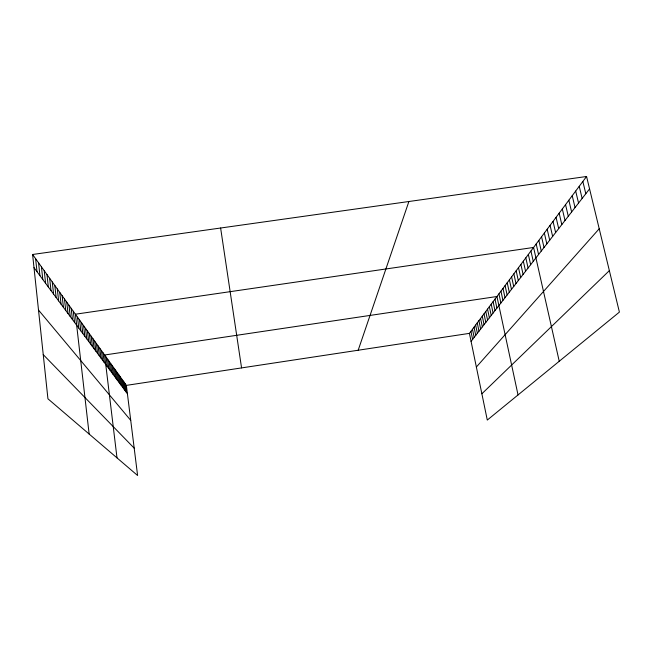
<?xml version="1.0" encoding="UTF-8"?>
<svg xmlns="http://www.w3.org/2000/svg" width="652" height="652" viewBox="0 0 652 652"><rect width="100%" height="100%" fill="white"/><g stroke="black" fill="none" stroke-linecap="round" stroke-linejoin="round"><path stroke-width="0.98" d="M358.184 350.23L408.894 201.509M469.424 333.368L586.564 176.496L619.4 312.104L487.288 420.067L469.424 333.368L126.366 385.373L32.6 254.484L586.564 176.496M471.07 341.379L589.563 188.893M476.359 367.027L599.221 228.754M481.869 393.784L609.359 270.637M43.244 354.639L134.198 448.168M38.501 310.05L130.726 420.361M34.002 267.654L127.409 393.702M582.847 181.468L585.806 193.725M579.229 186.325L582.13 198.452M575.683 191.06L578.552 203.065M572.228 195.698L575.048 207.572M568.846 200.221L571.625 211.973M565.545 204.646L568.283 216.277M562.317 208.974L565.015 220.482M559.155 213.204L561.812 224.598M556.066 217.336L558.691 228.624M553.043 221.387L555.626 232.56M550.084 225.347L552.635 236.415M547.183 229.227L549.701 240.189M544.347 233.025L546.832 243.881M541.567 236.749L544.021 247.499M538.854 240.392L541.266 251.036M536.188 243.962L538.568 254.508M559.237 361.273L533.572 247.458L75.396 314.215L89.145 434.061M530.932 250.996L533.254 261.346M528.348 254.459L530.638 264.72M525.814 257.85L528.079 268.013M523.328 261.183L525.569 271.248M520.891 264.443L523.1 274.419M518.503 267.638L520.687 277.524M516.164 270.776L518.316 280.58M513.866 273.856L515.993 283.563M511.608 276.872L513.719 286.497M509.399 279.83L511.478 289.382M507.223 282.74L509.285 292.202M505.096 285.592L507.126 294.973M503.002 288.396L505.015 297.695M500.948 291.151L502.936 300.368M498.935 293.848L500.899 302.993M518.038 394.933L496.946 296.505L104.605 354.998L117.001 457.875M494.998 299.113L496.922 308.111M493.091 301.672L494.99 310.596M491.209 304.191L493.091 313.041M489.359 306.668L491.225 315.446M487.541 309.097L489.383 317.809M485.756 311.493L487.582 320.132M484.004 313.84L485.805 322.414M482.276 316.155L484.061 324.663M480.573 318.429L482.341 326.872M478.902 320.67L480.654 329.048M477.264 322.87L478.992 331.183M475.642 325.038L477.362 333.286M474.053 327.165L475.748 335.356M472.488 329.268L474.167 337.394M470.94 331.33L472.61 339.399M220.62 228.013L241.566 367.907M126.366 385.373L137.605 475.504L47.938 398.804L32.6 254.484M125.176 383.702L126.219 392.088M123.953 382.007L125.005 390.458M122.723 380.279L123.774 388.804M121.468 378.527L122.527 387.117M120.188 376.75L121.256 385.397M118.892 374.933L119.968 383.653M117.572 373.091L118.648 381.885M116.227 371.216L117.311 380.083M114.858 369.309L115.958 378.25M113.472 367.369L114.573 376.383M112.062 365.397L113.163 374.484M110.62 363.392L111.736 372.553M109.153 361.347L110.278 370.589M107.67 359.268L108.794 368.584M106.146 357.149L107.287 366.546M103.032 352.797L104.181 362.357M101.427 350.564L102.584 360.206M99.797 348.282L100.962 358.013M98.134 345.959L99.3 355.772M96.439 343.596L97.613 353.498M94.711 341.183L95.893 351.175M92.943 338.722L94.141 348.804M91.15 336.212L92.348 346.391M89.316 333.653L90.522 343.93M87.449 331.045L88.664 341.42M85.542 328.38L86.765 338.853M83.595 325.666L84.825 336.236M81.606 322.895L82.845 333.571M79.577 320.059L80.824 330.841M77.506 317.174L78.762 328.054M73.293 311.289L74.564 322.398M71.158 308.306L72.437 319.521M68.973 305.258L70.261 316.579M66.74 302.137L68.036 313.579M64.458 298.958L65.762 310.515M62.127 295.698L63.44 307.377M59.739 292.373L61.06 304.174M57.303 288.966L58.631 300.89M54.809 285.486L56.145 297.54M52.258 281.925L53.603 294.109M49.65 278.282L50.995 290.596M46.977 274.549L48.329 286.994M44.238 270.727L45.607 283.318M41.435 266.815L42.812 279.545M38.566 262.805L39.943 275.682M35.615 258.697L37.009 271.713"/></g></svg>
